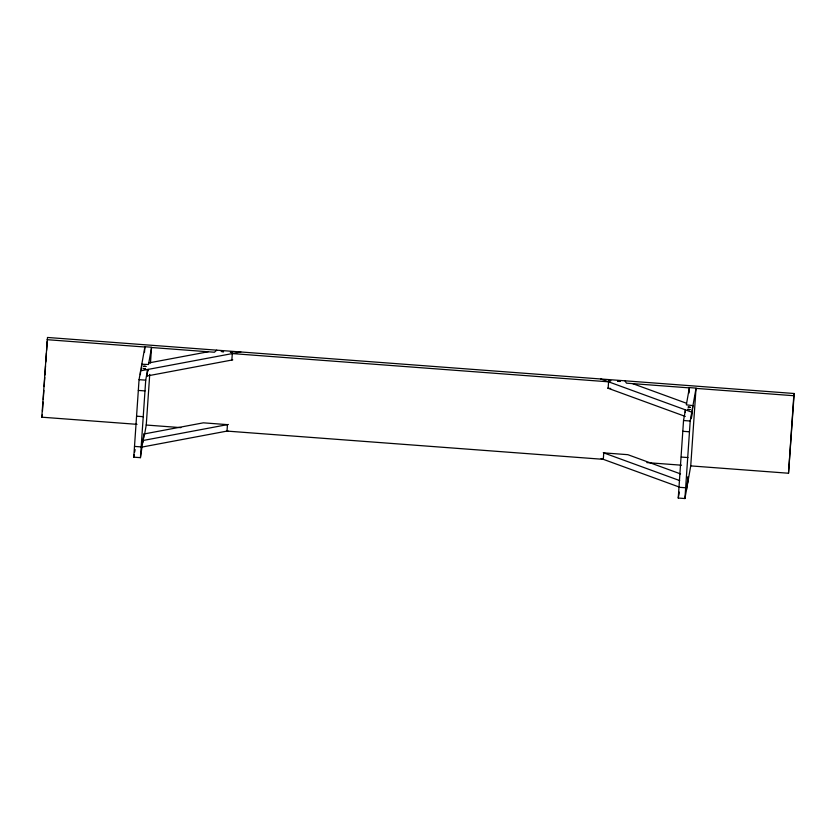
<?xml version="1.0" encoding="UTF-8"?>
<svg xmlns="http://www.w3.org/2000/svg" width="836" height="836" viewBox="0 0 836 836"><rect width="100%" height="100%" fill="white"/><g stroke="black" fill="none" stroke-linecap="round" stroke-linejoin="round"><path stroke-width="1.25" d="M680.535 473.907L627.846 454.68L603.749 452.872L603.31 459.33L227.016 431.094L227.455 424.636L203.357 422.828L143.949 433.988L140.438 457.668L133.77 457.167L139.058 379.659L144.921 346.741L151.588 347.233L148.515 364.486L141.806 364.245L141.451 369.418M140.438 457.668L145.725 380.161L147.627 369.491L147.188 375.949M690.787 465.621L684.924 498.538L678.257 498.037L683.534 420.518L685.436 409.859L685.259 412.441M684.924 498.538L690.202 421.02L696.074 388.103L689.407 387.601L686.335 404.854L692.95 405.617L691.341 418.627L691.78 412.169L600.854 379.001M137.01 424.333L41.8 417.185L47.485 337.462L794.2 393.505L788.515 473.239L690.735 465.892L696.022 388.385L793.803 395.721L794.2 393.505M42.458 411.103L43.075 402.053M43.253 399.472L43.869 390.433M44.13 386.556L44.747 377.506M44.925 374.925L45.541 365.886M45.802 362.009L46.419 352.959M46.597 350.378L47.213 341.339M140.364 374.674L140.636 370.808L240.831 351.977M144.524 352.186L144.868 347.013L47.088 339.677M143.228 441.993L143.667 435.535M143.677 437.865L143.949 433.988M149.738 374.371L146.248 425.033L180.9 427.635M150.48 363.012L151.535 347.515L214.424 352.238L216.733 350.169M231.865 360.034L232.303 353.576L608.587 381.822L608.148 388.28L610.708 388.468M689 393.045L689.261 389.168M686.502 489.687L688.101 476.666L687.662 483.135M788.515 473.239L793.803 395.721M41.8 417.185L42.197 414.98M148.076 370.944L148.348 369.397M133.77 457.167L134.22 454.638M134.669 452.109L135.119 449.58M144.544 434.605L146.3 424.751M678.257 498.037L679.313 492.111M148.787 362.928L208.206 351.768M146.53 376.075L232.774 359.867M142.13 440.666L228.374 424.458M141.692 447.124L227.935 430.916M689.355 387.883L626.467 383.16L624.952 380.808M139.058 379.659L145.725 380.161M683.534 420.518L690.202 421.02M138.327 390.422L144.994 390.924M682.803 431.292L689.47 431.794M136.811 416.203L143.478 416.704M681.288 457.073L687.955 457.564M646.845 462.601L681.497 465.203M134.502 446.403L141.169 446.905M678.989 487.273L685.656 487.775M632.685 383.63L686.607 403.297M607.688 388.113L685.28 416.422M603.278 452.704L679.668 480.575M601.094 458.525L679.219 487.033M143.74 366.231L145.913 366.471L143.74 366.231M143.332 368.509L145.506 368.739L143.332 368.509M221.352 351.454L223.525 351.695L221.352 351.454M230.422 352.134L232.596 352.374L230.422 352.134M608.775 380.537L610.949 380.767L608.901 380.474M617.846 381.216L620.019 381.446L617.846 381.216M688.216 407.101L690.39 407.341L688.216 407.101M687.819 409.368L689.993 409.609L687.819 409.368"/></g></svg>
